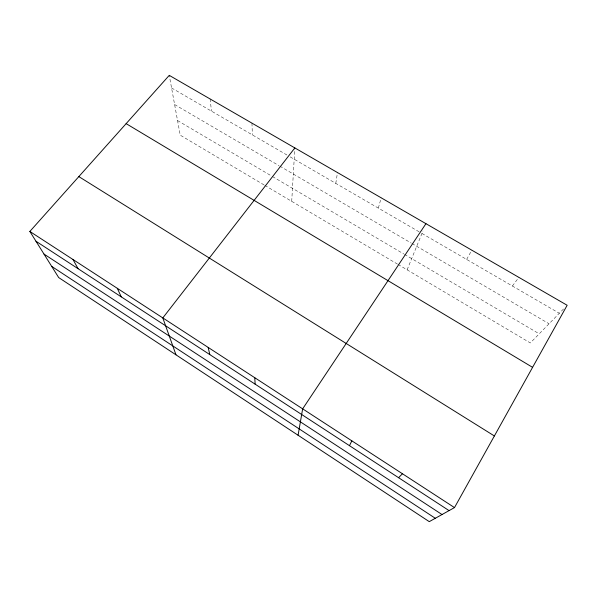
<?xml version="1.0" encoding="UTF-8"?>
<svg xmlns="http://www.w3.org/2000/svg" width="597" height="597" viewBox="0 0 597 597"><rect width="100%" height="100%" fill="white"/><g stroke="black" fill="none" stroke-linecap="round" stroke-linejoin="round"><path stroke-width="0.45" stroke-dasharray="2.98 2.24" d="M291.709 201.338L294.799 148.795M335.775 183.376L337.492 172.57M378.349 208.114L381.177 197.816M407.109 269.822L422.952 231.009M466.623 259.411L471.831 250.195M512.398 286.015L518.89 277.381M563.538 308.97L530.315 342.947L398.289 264.59M171.57 87.946L286.948 154.996M290.164 156.869L419.579 232.076M421.952 233.457L559.322 313.283M174.608 104.535L279.03 165.667M279.829 166.138L411.161 243.031M411.952 243.494L549.068 323.768M177.548 120.557L271.695 176.078M272.493 176.548L403.721 253.926M404.512 254.397L539.225 333.827M264.031 184.906L180.227 135.168L169.257 75.356M264.822 185.376L397.49 264.113M210.122 98.968L211.48 111.146M251.971 123.154L252.344 134.892"/><path stroke-width="0.9" d="M298.082 435.243L302.649 408.848L425.945 223.681M349.476 445.668L351.849 440.847M454.489 507.592L567.15 305.268L169.257 75.356L29.85 231.449L58.685 277.568L429.265 521.644L454.489 507.592L29.85 231.449M294.851 147.929L162.809 317.917L175.973 354.819M398.587 477.697L402.445 473.749M126.139 123.639L532.584 367.349M78.834 176.6L494.376 435.959M35.969 241.24L449.063 510.614M43.991 254.068L442.019 514.539M51.7 266.396L435.303 518.278M72.998 259.508L78.073 268.695M117.303 288.321L121.273 296.866M208.181 347.417L209.793 354.581M254.777 377.714L255.128 384.147"/></g></svg>
